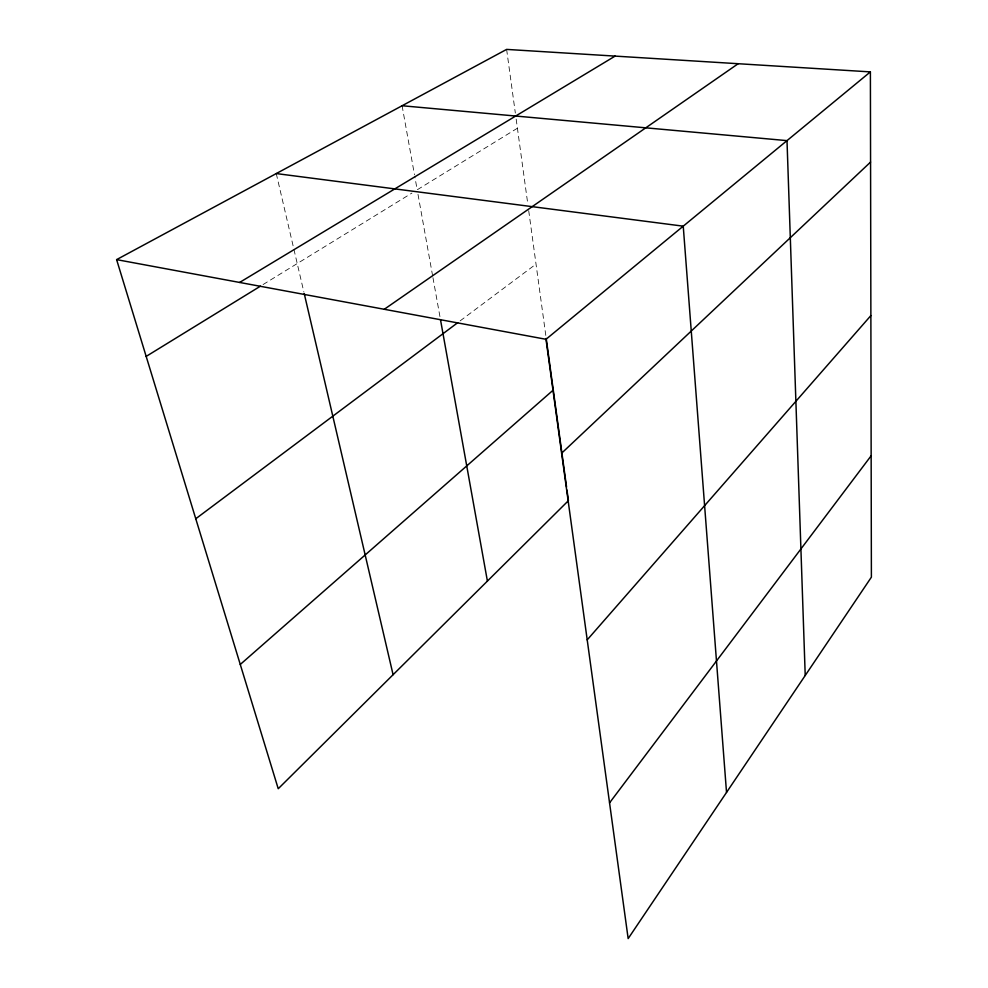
<?xml version="1.0" encoding="UTF-8"?>
<svg xmlns="http://www.w3.org/2000/svg" width="988" height="988" viewBox="0 0 988 988"><rect width="100%" height="100%" fill="white"/><g stroke="black" fill="none" stroke-linecap="round" stroke-linejoin="round"><path stroke-width="0.74" stroke-dasharray="4.94 3.71" d="M460.136 320.878L536.027 264.08M263.08 284.544L411.971 193.031M517.416 128.218L417.183 189.82L414.762 176.309M276.257 173.567L303.859 291.979M402.091 105.741L414.491 174.814M417.998 194.364L432.682 276.146M432.954 277.665L440.018 317.037M506.622 49.4L515.341 113.064M516.168 119.128L527.666 203.022M528.704 210.654L545.796 335.414"/><path stroke-width="1.48" d="M609.547 802.861L871.157 455.764M587.205 639.866L870.873 315.58M561.629 453.196L870.564 162.081M240.269 664.467L553.268 390.05M546.006 339.292L870.391 71.889L871.391 577.165L628.158 938.6L546.006 339.292L116.609 259.622L278.233 788.733L568.421 500.657L566.964 490.048M195.76 518.762L457.691 322.706M384.283 309.281L738.184 63.714M146.162 356.409L260.449 286.162M239.627 282.445L615.092 56.106M116.609 259.622L506.622 49.4L870.391 71.889M402.091 105.741L787.004 140.629L805.22 675.483M276.257 173.567L683.239 226.166L726.526 792.438M304.205 293.485L393.088 674.705M440.562 320.063L487.405 581.08M546.203 338.439L566.556 487.01"/></g></svg>
